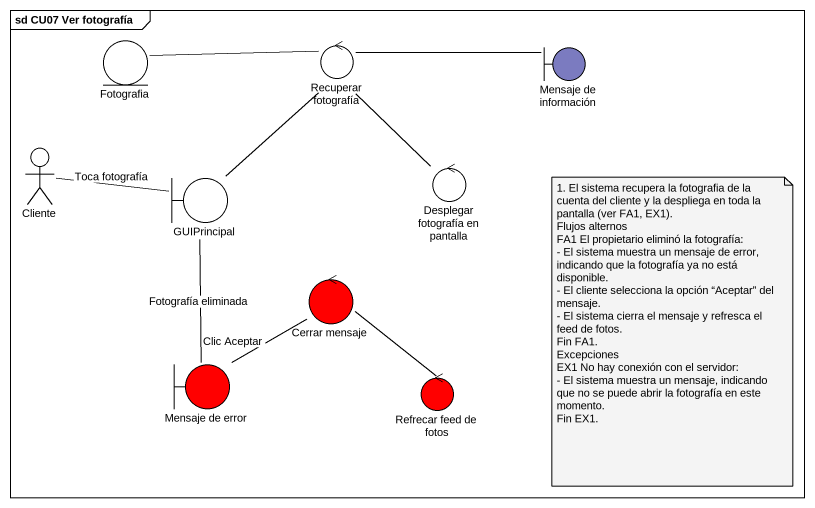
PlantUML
@startuml
mainframe sd CU07 Ver fotografía
entity Fotografia
control "Recuperar fotografía" as Recuperar_fotografía
boundary "Mensaje de información" as Mensaje_de_información #7B7BC0
actor Cliente
boundary GUIPrincipal
control "Desplegar fotografía en pantalla" as Desplegar_fotografía_en
control "Cerrar mensaje" as Cerrar_mensaje #FF0000
boundary "Mensaje de error" as Mensaje_de_error #FF0000
control "Refrecar feed de fotos" as Refrecar_feed_de_fotos #FF0000
Recuperar_fotografía -left- Fotografia
Recuperar_fotografía -right- Mensaje_de_información
Recuperar_fotografía -- Desplegar_fotografía_en
Cliente -right- GUIPrincipal : Toca fotografía
GUIPrincipal -up- Recuperar_fotografía
GUIPrincipal -- Mensaje_de_error : Fotografía eliminada
Cerrar_mensaje -- Mensaje_de_error : Clic Aceptar
Cerrar_mensaje -- Refrecar_feed_de_fotos
note as N1
  1. El sistema recupera la fotografia de la cuenta del cliente y la despliega en toda la pantalla (ver FA1, EX1).
  Flujos alternos
  FA1 El propietario eliminó la fotografía:
  - El sistema muestra un mensaje de error, indicando que la fotografía ya no está disponible.
  - El cliente selecciona la opción “Aceptar” del mensaje.
  - El sistema cierra el mensaje y refresca el feed de fotos.
  Fin FA1.
  Excepciones
  EX1 No hay conexión con el servidor:
  - El sistema muestra un mensaje, indicando que no se puede abrir la fotografía en este momento.
  Fin EX1.
end note
@enduml
